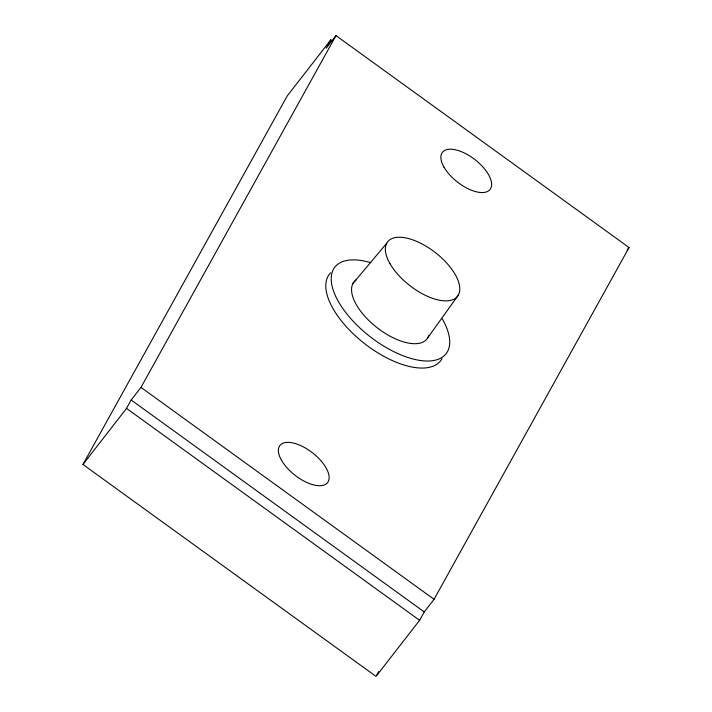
<?xml version="1.0" encoding="UTF-8"?>
<svg xmlns="http://www.w3.org/2000/svg" width="712" height="712" viewBox="0 0 712 712"><rect width="100%" height="100%" fill="white"/><g stroke="black" fill="none" stroke-linecap="round" stroke-linejoin="round"><path stroke-width="1.07" d="M330.813 39.845L326.176 48.22L335.984 35.6L629.061 247.527L434.062 599.308L424.254 611.937L419.608 620.312L376.016 676.4L82.939 464.473L287.23 95.933L330.813 39.845L332.611 41.145M82.939 464.473L126.531 408.385L131.177 400.01L140.985 387.39L335.984 35.6M376.559 675.43L378.713 671.541M427.921 337.524L458.439 294.982M627.094 250.046L629.061 247.527M353.018 283.367L386.794 243.175M140.985 387.39L434.062 599.308M131.177 400.01L424.254 611.937M126.531 408.385L419.608 620.312M442.01 358.661A70.47 33.206 37.9 0 1 365.078 344.012A70.47 33.206 37.9 0 1 330.644 272.776M442.259 318.851A70.47 33.206 37.9 0 1 416.324 359.765A70.47 33.206 37.9 0 1 335.779 296.503A70.47 33.206 37.9 0 1 370.756 262.692M428.704 335.744A46.307 21.823 37.9 0 1 377.351 327.894A46.307 21.823 37.9 0 1 356.223 279.834M281.578 460.433A30.207 14.231 37.9 0 0 325.562 484.347A30.207 14.231 37.9 0 0 304.175 447.332A30.207 14.231 37.9 0 0 281.578 460.433M444.074 167.275A30.207 14.231 37.9 0 0 488.058 191.19A30.207 14.231 37.9 0 0 466.672 154.175A30.207 14.231 37.9 0 0 444.074 167.275M390.06 263.796A44.295 20.87 37.9 0 0 454.567 298.862A44.295 20.87 37.9 0 0 423.213 244.572A44.295 20.87 37.9 0 0 390.06 263.796"/></g></svg>
